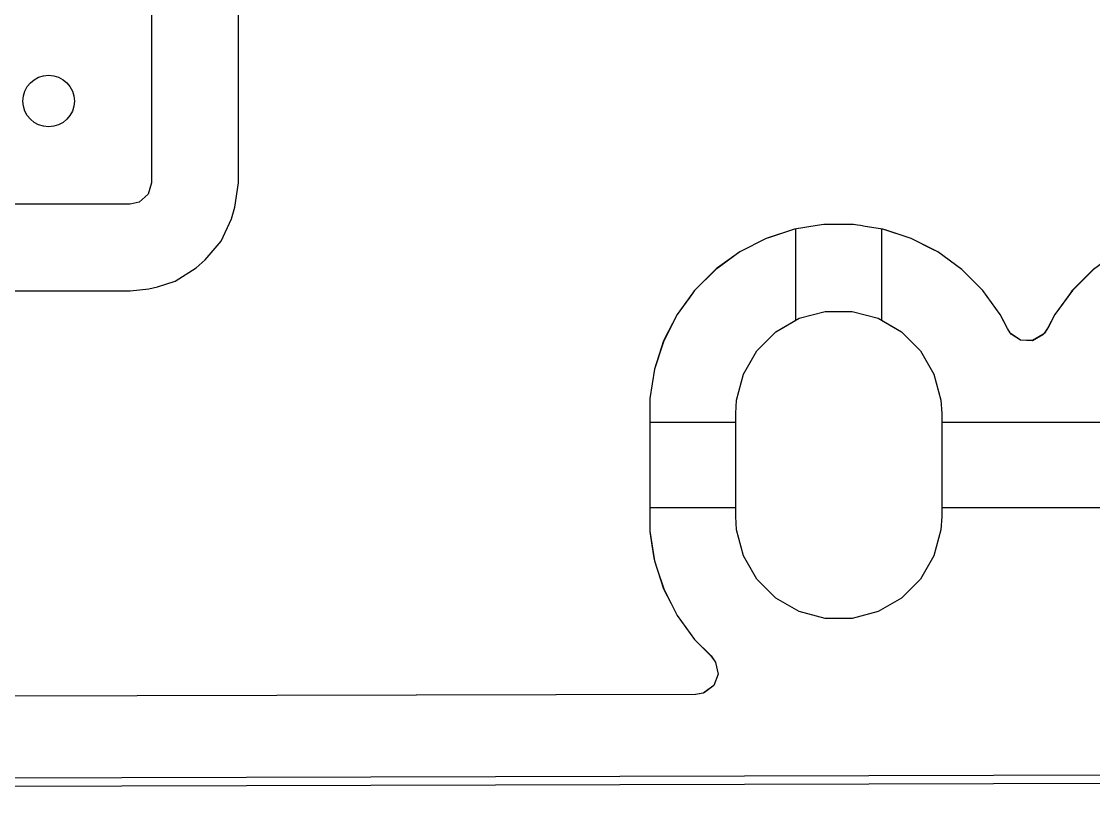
# Model space of a CAD drawing. Header units: millimetres. Extents: x 87.1 to 142.6, y -85.7 to -60.8.
# Drawn here: x 104.54 to 110.79, y -85.73 to -81.24 of the extents above; entities that cross this region are included whole.
import ezdxf

# ---------------------------------------------------------------- set-up
doc = ezdxf.new("R2010")
doc.units = ezdxf.units.MM
for name, color, linetype, true_color in [('B.Cu', 153, 'CONTINUOUS', 0x4d7fc4), ('B.Mask', 4, 'CONTINUOUS', 0x02ffee), ('Edge.Cuts', 254, 'CONTINUOUS', 0xd0d2cd), ('F.Cu', 13, 'CONTINUOUS', 0xc83434), ('F.Mask', 201, 'CONTINUOUS', 0xd864ff)]:
    doc.layers.add(name, color=color, linetype=linetype, true_color=true_color)

msp = doc.modelspace()

# ---------------------------------------------------------------- linework, layer by layer
at = {"layer": 'B.Cu', "linetype": 'CONTINUOUS'}
for p, q in [((105.3, -76.980513), (105.3, -82.176)), ((105.8055, -82.176), (105.8055, -80.223773)), ((105.3, -82.176), (105.280315, -82.243039)), ((105.785024, -82.318416), (105.8055, -82.176)), ((105.176, -82.3), (103.224, -82.3)), ((105.227511, -82.288794), (105.176, -82.3)), ((105.280315, -82.243039), (105.227511, -82.288794)), ((105.765338, -82.385459), (105.785023, -82.31842)), ((105.785023, -82.31842), (105.785024, -82.318416)), ((105.705567, -82.516336), (105.765338, -82.385459)), ((109.044393, -82.447092), (108.879744, -82.50059)), ((109.044406, -82.447088), (109.044393, -82.447092)), ((109.04441, -82.447087), (109.044406, -82.447088)), ((109.044418, -82.447085), (109.04441, -82.447087)), ((109.044422, -82.447084), (109.044418, -82.447085)), ((109.044429, -82.447083), (109.044422, -82.447084)), ((109.051998, -82.445884), (109.044429, -82.447083)), ((109.051999, -82.445884), (109.051998, -82.445884)), ((109.052, -82.445884), (109.051999, -82.445884)), ((109.052, -82.977444), (109.052, -82.445884)), ((109.559581, -82.447085), (109.552, -82.445884)), ((109.552, -82.445884), (109.552, -82.977444)), ((109.559589, -82.447087), (109.559581, -82.447085)), ((109.559599, -82.44709), (109.559589, -82.447087)), ((109.559605, -82.447092), (109.559599, -82.44709)), ((109.724254, -82.50059), (109.559605, -82.447092)), ((105.611347, -82.62507), (105.705567, -82.516336)), ((108.879744, -82.50059), (108.725471, -82.579197)), ((109.724257, -82.500591), (109.724254, -82.50059)), ((109.878524, -82.579195), (109.724257, -82.500591)), ((108.725471, -82.579197), (108.585402, -82.680961)), ((109.878526, -82.579196), (109.878524, -82.579195)), ((109.878527, -82.579197), (109.878526, -82.579196)), ((110.018596, -82.680961), (109.878527, -82.579197)), ((110.925471, -82.579197), (110.785402, -82.680961)), ((105.437504, -82.748613), (105.558543, -82.670825)), ((105.558543, -82.670825), (105.611347, -82.62507)), ((108.585402, -82.680961), (108.462961, -82.803402)), ((110.141037, -82.803402), (110.018596, -82.680961)), ((110.785402, -82.680961), (110.662961, -82.803402)), ((105.176, -82.8055), (105.283456, -82.793947)), ((105.283456, -82.793947), (105.334967, -82.782741)), ((105.334967, -82.782741), (105.38297, -82.766764)), ((105.38297, -82.766764), (105.437497, -82.748616)), ((105.437497, -82.748616), (105.437501, -82.748613)), ((105.437501, -82.748613), (105.437504, -82.748613)), ((108.462961, -82.803402), (108.361197, -82.943471)), ((110.242801, -82.94347), (110.141037, -82.803402)), ((110.662961, -82.803402), (110.561202, -82.943464)), ((103.224, -82.8055), (105.17599, -82.8055)), ((105.17599, -82.8055), (105.176, -82.8055)), ((108.361195, -82.943475), (108.282591, -83.097742)), ((108.361196, -82.943473), (108.361195, -82.943475)), ((108.361197, -82.943471), (108.361196, -82.943473)), ((108.936743, -83.043988), (109.052, -82.977444)), ((109.552, -82.977444), (109.667257, -83.043988)), ((110.242802, -82.943472), (110.242801, -82.94347)), ((110.242804, -82.943475), (110.242802, -82.943472)), ((110.284649, -83.0256), (110.242804, -82.943475)), ((110.561196, -82.943473), (110.520579, -83.023189)), ((110.561202, -82.943464), (110.561196, -82.943473)), ((108.825988, -83.154743), (108.936743, -83.043988)), ((109.667257, -83.043988), (109.778012, -83.154743)), ((110.301421, -83.050507), (110.284649, -83.0256)), ((110.307492, -83.057513), (110.301421, -83.050507)), ((110.500244, -83.052035), (110.491353, -83.061449)), ((110.518881, -83.025597), (110.500244, -83.052035)), ((110.520579, -83.023189), (110.518881, -83.025597)), ((108.277047, -83.114805), (108.229084, -83.262414)), ((108.282591, -83.097742), (108.277047, -83.114805)), ((110.361205, -83.09368), (110.307492, -83.057513)), ((110.431011, -83.096672), (110.361205, -83.09368)), ((110.491353, -83.061449), (110.431011, -83.096672)), ((108.747672, -83.29039), (108.825988, -83.154743)), ((109.778012, -83.154743), (109.856328, -83.29039)), ((108.229084, -83.262414), (108.202, -83.433423)), ((108.707133, -83.441684), (108.747672, -83.29039)), ((109.856328, -83.29039), (109.896867, -83.441684)), ((108.202, -83.433423), (108.202, -83.433428)), ((108.202, -83.433428), (108.202, -83.57)), ((108.702, -83.52), (108.707133, -83.441684)), ((109.896867, -83.441684), (109.902, -83.52)), ((108.702, -83.57), (108.702, -83.52)), ((109.902, -83.52), (109.902, -83.57)), ((108.202, -83.57), (108.702, -83.57)), ((109.902, -83.57), (110.902, -83.57)), ((108.702, -84.07), (108.202, -84.07)), ((108.202, -84.07), (108.202, -84.206571)), ((108.702, -84.12), (108.702, -84.07)), ((110.902, -84.07), (109.902, -84.07)), ((109.902, -84.07), (109.902, -84.12)), ((108.707133, -84.198316), (108.702, -84.12)), ((109.902, -84.12), (109.896867, -84.198316)), ((108.202, -84.206571), (108.201999, -84.206574)), ((108.201999, -84.206574), (108.229084, -84.377584)), ((108.747672, -84.34961), (108.707133, -84.198316)), ((109.896867, -84.198316), (109.856328, -84.34961)), ((108.825988, -84.485257), (108.747672, -84.34961)), ((109.856328, -84.34961), (109.778012, -84.485257)), ((108.229084, -84.377584), (108.244831, -84.426046)), ((108.244831, -84.426046), (108.282591, -84.542257)), ((108.936743, -84.596012), (108.825988, -84.485257)), ((109.778012, -84.485257), (109.667257, -84.596012)), ((108.282591, -84.542257), (108.361195, -84.696524)), ((109.07239, -84.674328), (108.936743, -84.596012)), ((109.667257, -84.596012), (109.53161, -84.674328)), ((109.223684, -84.714867), (109.07239, -84.674328)), ((109.53161, -84.674328), (109.380316, -84.714867)), ((108.361195, -84.696524), (108.361197, -84.696527)), ((108.361197, -84.696527), (108.462961, -84.836596)), ((109.380316, -84.714867), (109.223684, -84.714867)), ((108.462961, -84.836596), (108.558396, -84.932031)), ((108.558396, -84.932031), (108.579425, -84.960121)), ((108.579425, -84.960121), (108.579545, -84.960281)), ((108.579545, -84.960281), (108.584539, -84.969427)), ((108.584539, -84.969427), (108.584966, -84.970208)), ((108.584966, -84.970208), (108.59982, -85.038481)), ((108.59982, -85.038481), (108.575406, -85.103946)), ((108.575406, -85.103946), (108.519474, -85.145819)), ((108.469167, -85.156357), (101.480716, -85.174342)), ((108.512178, -85.14854), (108.469167, -85.156357)), ((108.519466, -85.145822), (108.512178, -85.14854)), ((108.519474, -85.145819), (108.519466, -85.145822))]:
    msp.add_line(p, q, dxfattribs=at)
at = {"layer": 'B.Cu'}
msp.add_circle((104.7, -81.7), 0.15, dxfattribs=at)
at = {"layer": 'B.Mask', "linetype": 'CONTINUOUS'}
for p, q in [((109.07239, -82.965672), (109.223684, -82.925133)), ((109.223684, -82.925133), (109.380316, -82.925133)), ((109.380316, -82.925133), (109.53161, -82.965672)), ((108.936743, -83.043988), (109.07239, -82.965672)), ((109.53161, -82.965672), (109.667257, -83.043988)), ((108.825988, -83.154743), (108.936743, -83.043988)), ((109.667257, -83.043988), (109.778012, -83.154743)), ((108.747672, -83.29039), (108.825988, -83.154743)), ((109.778012, -83.154743), (109.856328, -83.29039)), ((108.707133, -83.441684), (108.747672, -83.29039)), ((109.856328, -83.29039), (109.896867, -83.441684)), ((108.702, -83.52), (108.707133, -83.441684)), ((109.896867, -83.441684), (109.902, -83.52)), ((108.702, -84.12), (108.702, -83.52)), ((109.902, -83.52), (109.902, -84.12)), ((108.707133, -84.198316), (108.702, -84.12)), ((109.902, -84.12), (109.896867, -84.198316)), ((108.747672, -84.34961), (108.707133, -84.198316)), ((109.896867, -84.198316), (109.856328, -84.34961)), ((108.825988, -84.485257), (108.747672, -84.34961)), ((109.856328, -84.34961), (109.778012, -84.485257)), ((108.936743, -84.596012), (108.825988, -84.485257)), ((109.778012, -84.485257), (109.667257, -84.596012)), ((109.07239, -84.674328), (108.936743, -84.596012)), ((109.667257, -84.596012), (109.53161, -84.674328)), ((109.223684, -84.714867), (109.07239, -84.674328)), ((109.53161, -84.674328), (109.380316, -84.714867)), ((109.380316, -84.714867), (109.223684, -84.714867))]:
    msp.add_line(p, q, dxfattribs=at)
at = {"layer": 'Edge.Cuts', "linetype": 'CONTINUOUS'}
for p, q in [((88.17531, -85.684087), (135.026654, -85.563513)), ((135.026782, -85.613513), (88.184953, -85.734062))]:
    msp.add_line(p, q, dxfattribs=at)
at = {"layer": 'F.Cu', "linetype": 'CONTINUOUS'}
for p, q in [((109.175725, -82.42578), (109.044298, -82.446597)), ((109.175726, -82.425781), (109.175725, -82.42578)), ((109.215388, -82.4195), (109.175726, -82.425781)), ((109.215389, -82.4195), (109.215388, -82.4195)), ((109.388611, -82.4195), (109.215389, -82.4195)), ((109.388614, -82.4195), (109.388611, -82.4195)), ((109.412407, -82.423268), (109.388614, -82.4195)), ((109.428271, -82.425781), (109.412407, -82.423268)), ((109.455188, -82.430044), (109.428271, -82.425781)), ((109.043863, -82.446739), (108.89836, -82.494017)), ((109.044273, -82.446603), (109.043863, -82.446739)), ((109.044298, -82.446597), (109.044273, -82.446603)), ((109.545306, -82.444317), (109.455188, -82.430044)), ((109.545312, -82.444318), (109.545306, -82.444317)), ((109.559698, -82.446597), (109.545312, -82.444318)), ((109.559699, -82.446597), (109.559698, -82.446597)), ((109.559701, -82.446598), (109.559699, -82.446597)), ((109.573203, -82.450985), (109.559701, -82.446598)), ((109.573215, -82.450988), (109.573203, -82.450985)), ((109.724449, -82.500128), (109.573215, -82.450988)), ((108.879552, -82.500127), (108.725214, -82.578766)), ((108.898358, -82.494017), (108.879552, -82.500127)), ((108.89836, -82.494017), (108.898358, -82.494017)), ((109.854497, -82.566391), (109.724449, -82.500128)), ((108.677203, -82.613648), (108.596942, -82.671961)), ((108.677204, -82.613648), (108.677203, -82.613648)), ((108.725214, -82.578766), (108.677204, -82.613648)), ((109.878788, -82.578768), (109.854497, -82.566391)), ((110.018928, -82.680586), (109.878788, -82.578768)), ((108.589563, -82.676093), (108.458093, -82.807563)), ((108.596942, -82.671961), (108.589563, -82.676093)), ((110.789563, -82.676093), (110.658093, -82.807563)), ((110.141414, -82.803072), (110.018928, -82.680586)), ((110.243231, -82.943211), (110.141414, -82.803072)), ((108.434442, -82.841808), (108.360772, -82.943205)), ((108.434444, -82.841806), (108.434442, -82.841808)), ((108.453963, -82.814939), (108.434444, -82.841806)), ((108.458093, -82.807563), (108.453963, -82.814939)), ((110.634442, -82.841808), (110.560772, -82.943205)), ((110.634444, -82.841806), (110.634442, -82.841808)), ((110.653963, -82.814939), (110.634444, -82.841806)), ((110.658093, -82.807563), (110.653963, -82.814939)), ((109.07239, -82.965672), (109.223684, -82.925133)), ((109.223684, -82.925133), (109.380316, -82.925133)), ((109.380316, -82.925133), (109.53161, -82.965672)), ((108.360764, -82.943218), (108.282129, -83.097549)), ((108.360766, -82.943213), (108.360764, -82.943218)), ((108.360768, -82.943211), (108.360766, -82.943213)), ((108.360772, -82.943205), (108.360768, -82.943211)), ((108.936743, -83.043988), (109.07239, -82.965672)), ((109.53161, -82.965672), (109.667257, -83.043988)), ((110.273445, -83.002509), (110.243231, -82.943211)), ((110.560764, -82.943218), (110.520579, -83.022087)), ((110.560766, -82.943213), (110.560764, -82.943218)), ((110.560768, -82.943211), (110.560766, -82.943213)), ((110.560772, -82.943205), (110.560768, -82.943211)), ((108.825988, -83.154743), (108.936743, -83.043988)), ((109.667257, -83.043988), (109.778012, -83.154743)), ((110.284649, -83.024498), (110.273445, -83.002509)), ((110.301416, -83.049399), (110.284649, -83.024498)), ((110.30749, -83.056409), (110.301416, -83.049399)), ((110.500239, -83.050938), (110.491347, -83.060352)), ((110.520576, -83.022093), (110.500239, -83.050938)), ((110.520579, -83.022087), (110.520576, -83.02209)), ((110.520576, -83.02209), (110.520576, -83.022093)), ((108.282129, -83.097549), (108.228596, -83.262305)), ((110.361198, -83.092576), (110.30749, -83.056409)), ((110.431003, -83.095572), (110.361198, -83.092576)), ((110.491347, -83.060352), (110.431003, -83.095572)), ((108.747672, -83.29039), (108.825988, -83.154743)), ((109.778012, -83.154743), (109.856328, -83.29039)), ((108.228596, -83.262305), (108.2015, -83.433383)), ((108.707133, -83.441684), (108.747672, -83.29039)), ((109.856328, -83.29039), (109.896867, -83.441684)), ((108.2015, -83.433383), (108.2015, -84.206614)), ((108.702, -83.52), (108.707133, -83.441684)), ((109.896867, -83.441684), (109.902, -83.52)), ((108.702, -84.12), (108.702, -83.52)), ((109.902, -83.52), (109.902, -84.12)), ((108.707133, -84.198316), (108.702, -84.12)), ((109.902, -84.12), (109.896867, -84.198316)), ((108.2015, -84.206614), (108.214232, -84.286999)), ((108.747672, -84.34961), (108.707133, -84.198316)), ((109.896867, -84.198316), (109.856328, -84.34961)), ((108.214232, -84.286999), (108.22585, -84.360355)), ((108.22585, -84.360355), (108.228598, -84.377701)), ((108.825988, -84.485257), (108.747672, -84.34961)), ((109.856328, -84.34961), (109.778012, -84.485257)), ((108.228598, -84.377701), (108.282127, -84.542445)), ((108.936743, -84.596012), (108.825988, -84.485257)), ((109.778012, -84.485257), (109.667257, -84.596012)), ((108.282127, -84.542445), (108.282128, -84.542447)), ((108.282128, -84.542447), (108.282129, -84.542449)), ((108.282129, -84.542449), (108.325308, -84.627193)), ((109.07239, -84.674328), (108.936743, -84.596012)), ((109.667257, -84.596012), (109.53161, -84.674328)), ((108.325308, -84.627193), (108.360768, -84.696788)), ((109.223684, -84.714867), (109.07239, -84.674328)), ((109.53161, -84.674328), (109.380316, -84.714867)), ((108.360768, -84.696788), (108.462586, -84.836928)), ((109.380316, -84.714867), (109.223684, -84.714867)), ((108.462586, -84.836928), (108.462588, -84.83693)), ((108.462588, -84.83693), (108.55769, -84.932032)), ((108.55769, -84.932032), (108.573096, -84.952611)), ((108.573096, -84.952611), (108.578839, -84.960282)), ((108.578839, -84.960282), (108.582388, -84.966782)), ((108.582388, -84.966782), (108.58426, -84.970209)), ((108.58426, -84.970209), (108.599114, -85.038482)), ((108.599114, -85.038482), (108.5747, -85.103947)), ((108.5747, -85.103947), (108.518768, -85.14582)), ((108.468461, -85.156358), (101.481464, -85.17434)), ((108.511472, -85.148541), (108.468461, -85.156358)), ((108.51876, -85.145823), (108.511472, -85.148541)), ((108.518768, -85.14582), (108.51876, -85.145823))]:
    msp.add_line(p, q, dxfattribs=at)
at = {"layer": 'F.Cu'}
msp.add_circle((104.7, -81.7), 0.15, dxfattribs=at)
at = {"layer": 'F.Mask', "linetype": 'CONTINUOUS'}
for p, q in [((109.07239, -82.965672), (109.223684, -82.925133)), ((109.223684, -82.925133), (109.380316, -82.925133)), ((109.380316, -82.925133), (109.53161, -82.965672)), ((108.936743, -83.043988), (109.07239, -82.965672)), ((109.53161, -82.965672), (109.667257, -83.043988)), ((108.825988, -83.154743), (108.936743, -83.043988)), ((109.667257, -83.043988), (109.778012, -83.154743)), ((108.747672, -83.29039), (108.825988, -83.154743)), ((109.778012, -83.154743), (109.856328, -83.29039)), ((108.707133, -83.441684), (108.747672, -83.29039)), ((109.856328, -83.29039), (109.896867, -83.441684)), ((108.702, -83.52), (108.707133, -83.441684)), ((109.896867, -83.441684), (109.902, -83.52)), ((108.702, -84.12), (108.702, -83.52)), ((109.902, -83.52), (109.902, -84.12)), ((108.707133, -84.198316), (108.702, -84.12)), ((109.902, -84.12), (109.896867, -84.198316)), ((108.747672, -84.34961), (108.707133, -84.198316)), ((109.896867, -84.198316), (109.856328, -84.34961)), ((108.825988, -84.485257), (108.747672, -84.34961)), ((109.856328, -84.34961), (109.778012, -84.485257)), ((108.936743, -84.596012), (108.825988, -84.485257)), ((109.778012, -84.485257), (109.667257, -84.596012)), ((109.07239, -84.674328), (108.936743, -84.596012)), ((109.667257, -84.596012), (109.53161, -84.674328)), ((109.223684, -84.714867), (109.07239, -84.674328)), ((109.53161, -84.674328), (109.380316, -84.714867)), ((109.380316, -84.714867), (109.223684, -84.714867))]:
    msp.add_line(p, q, dxfattribs=at)

doc.saveas('drawing.dxf')
